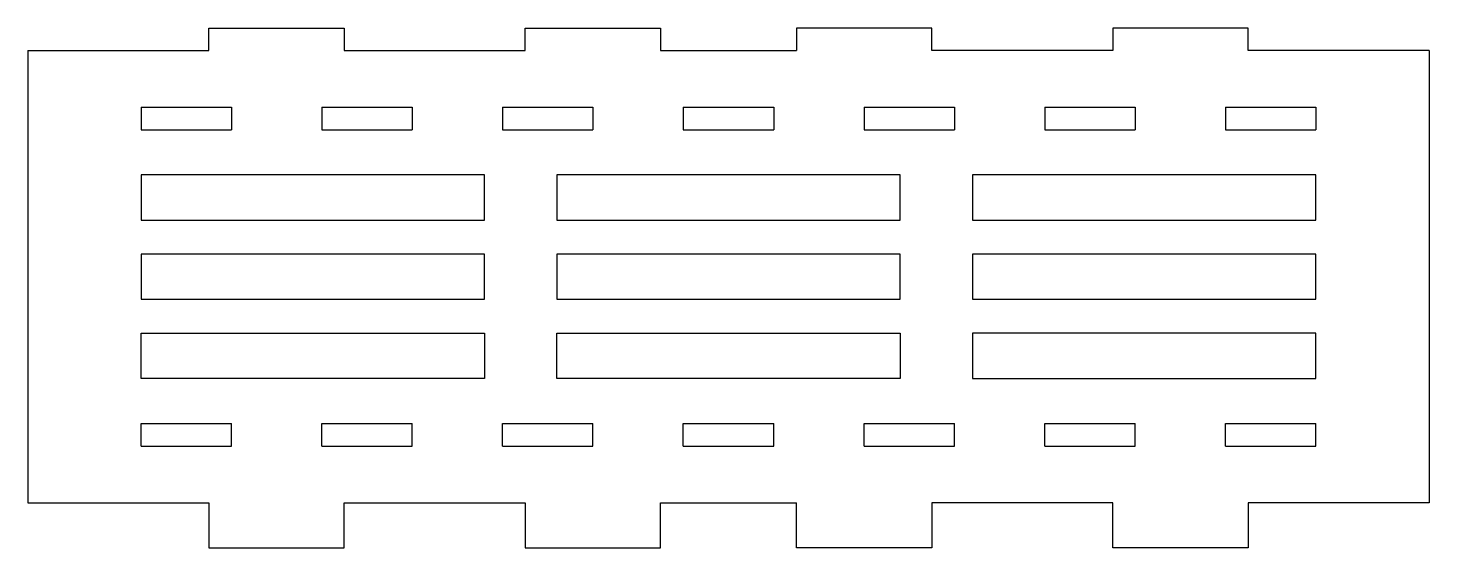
# Model space of a CAD drawing. Header units: millimetres. Extents: x -78 to 78, y -30 to 28.
import ezdxf

# ---------------------------------------------------------------- set-up
doc = ezdxf.new("R2010")
doc.units = ezdxf.units.MM

msp = doc.modelspace()

# ---------------------------------------------------------------- linework, layer by layer
at = {"color": 7, "linetype": 'Continuous', "lineweight": 25}
for p, q in [((-57.51, 25), (-57.51, 27.5)), ((-57.51, 27.5), (-42.51, 27.5)), ((-42.51, 27.5), (-42.51, 25)), ((-22.51, 25), (-22.51, 27.5)), ((-22.51, 27.5), (-7.51, 27.5)), ((-7.51, 27.5), (-7.51, 25)), ((7.51, 27.5), (7.51, 25)), ((22.51, 27.5), (7.51, 27.5)), ((22.51, 25), (22.51, 27.5)), ((42.51, 27.5), (42.51, 25)), ((57.51, 27.5), (42.51, 27.5)), ((57.51, 25), (57.51, 27.5)), ((-77.51, 25), (-57.51, 25)), ((-77.51, 25), (-77.51, -25)), ((-42.51, 25), (-22.51, 25)), ((-7.51, 25), (7.51, 25)), ((42.51, 25), (22.51, 25)), ((77.51, 25), (57.51, 25)), ((77.51, 25), (77.51, -25)), ((-65, 18.75), (-55, 18.75)), ((-65, 18.75), (-65, 16.25)), ((-55, 18.75), (-55, 16.25)), ((-45, 18.75), (-35, 18.75)), ((-45, 18.75), (-45, 16.25)), ((-35, 18.75), (-35, 16.25)), ((-25, 18.75), (-15, 18.75)), ((-25, 18.75), (-25, 16.25)), ((-15, 18.75), (-15, 16.25)), ((-5, 18.75), (5, 18.75)), ((-5, 18.75), (-5, 16.25)), ((5, 18.75), (5, 16.25)), ((15, 18.75), (25, 18.75)), ((15, 18.75), (15, 16.25)), ((25, 18.75), (25, 16.25)), ((35, 18.75), (45, 18.75)), ((35, 18.75), (35, 16.25)), ((45, 18.75), (45, 16.25)), ((55, 18.75), (65, 18.75)), ((55, 18.75), (55, 16.25)), ((65, 18.75), (65, 16.25)), ((-65, 16.25), (-55, 16.25)), ((-45, 16.25), (-35, 16.25)), ((-25, 16.25), (-15, 16.25)), ((-5, 16.25), (5, 16.25)), ((15, 16.25), (25, 16.25)), ((35, 16.25), (45, 16.25)), ((55, 16.25), (65, 16.25)), ((-27, 11.25), (-65, 11.25)), ((-65, 11.25), (-65, 6.25)), ((-27, 6.25), (-27, 11.25)), ((19, 11.25), (-19, 11.25)), ((-19, 11.25), (-19, 6.25)), ((19, 6.25), (19, 11.25)), ((65, 11.25), (27, 11.25)), ((27, 11.25), (27, 6.25)), ((65, 6.25), (65, 11.25)), ((-65, 6.25), (-27, 6.25)), ((-19, 6.25), (19, 6.25)), ((27, 6.25), (65, 6.25)), ((-27, 2.5), (-65, 2.5)), ((-65, 2.5), (-65, -2.5)), ((-27, -2.5), (-27, 2.5)), ((19, 2.5), (-19, 2.5)), ((-19, 2.5), (-19, -2.5)), ((19, -2.5), (19, 2.5)), ((65, 2.5), (27, 2.5)), ((27, 2.5), (27, -2.5)), ((65, -2.5), (65, 2.5)), ((-65, -2.5), (-27, -2.5)), ((-19, -2.5), (19, -2.5)), ((27, -2.5), (65, -2.5)), ((-65, -6.25), (-27, -6.25)), ((-65, -11.25), (-65, -6.25)), ((-27, -6.25), (-27, -11.25)), ((-19, -6.25), (19, -6.25)), ((-19, -11.25), (-19, -6.25)), ((19, -6.25), (19, -11.25)), ((65, -6.25), (27, -6.25)), ((27, -6.25), (27, -11.25)), ((65, -11.25), (65, -6.25)), ((-27, -11.25), (-65, -11.25)), ((19, -11.25), (-19, -11.25)), ((27, -11.25), (65, -11.25)), ((-65, -16.25), (-55, -16.25)), ((-65, -18.75), (-65, -16.25)), ((-55, -18.75), (-55, -16.25)), ((-45, -16.25), (-35, -16.25)), ((-45, -18.75), (-45, -16.25)), ((-35, -18.75), (-35, -16.25)), ((-25, -16.25), (-15, -16.25)), ((-25, -18.75), (-25, -16.25)), ((-15, -18.75), (-15, -16.25)), ((-5, -16.25), (5, -16.25)), ((-5, -18.75), (-5, -16.25)), ((5, -18.75), (5, -16.25)), ((15, -16.25), (25, -16.25)), ((15, -18.75), (15, -16.25)), ((25, -18.75), (25, -16.25)), ((35, -16.25), (45, -16.25)), ((35, -18.75), (35, -16.25)), ((45, -18.75), (45, -16.25)), ((55, -16.25), (65, -16.25)), ((55, -18.75), (55, -16.25)), ((65, -18.75), (65, -16.25)), ((-65, -18.75), (-55, -18.75)), ((-45, -18.75), (-35, -18.75)), ((-25, -18.75), (-15, -18.75)), ((-5, -18.75), (5, -18.75)), ((15, -18.75), (25, -18.75)), ((35, -18.75), (45, -18.75)), ((55, -18.75), (65, -18.75)), ((-77.51, -25), (-57.51, -25)), ((-57.51, -25), (-57.51, -30)), ((-42.51, -25), (-22.51, -25)), ((-42.51, -30), (-42.51, -25)), ((-22.51, -25), (-22.51, -30)), ((-7.51, -25), (7.51, -25)), ((-7.51, -30), (-7.51, -25)), ((7.51, -30), (7.51, -25)), ((42.51, -25), (22.51, -25)), ((22.51, -25), (22.51, -30)), ((42.51, -30), (42.51, -25)), ((77.51, -25), (57.51, -25)), ((57.51, -25), (57.51, -30)), ((-57.51, -30), (-42.51, -30)), ((-22.51, -30), (-7.51, -30)), ((22.51, -30), (7.51, -30)), ((57.51, -30), (42.51, -30))]:
    msp.add_line(p, q, dxfattribs=at)

doc.saveas('drawing.dxf')
